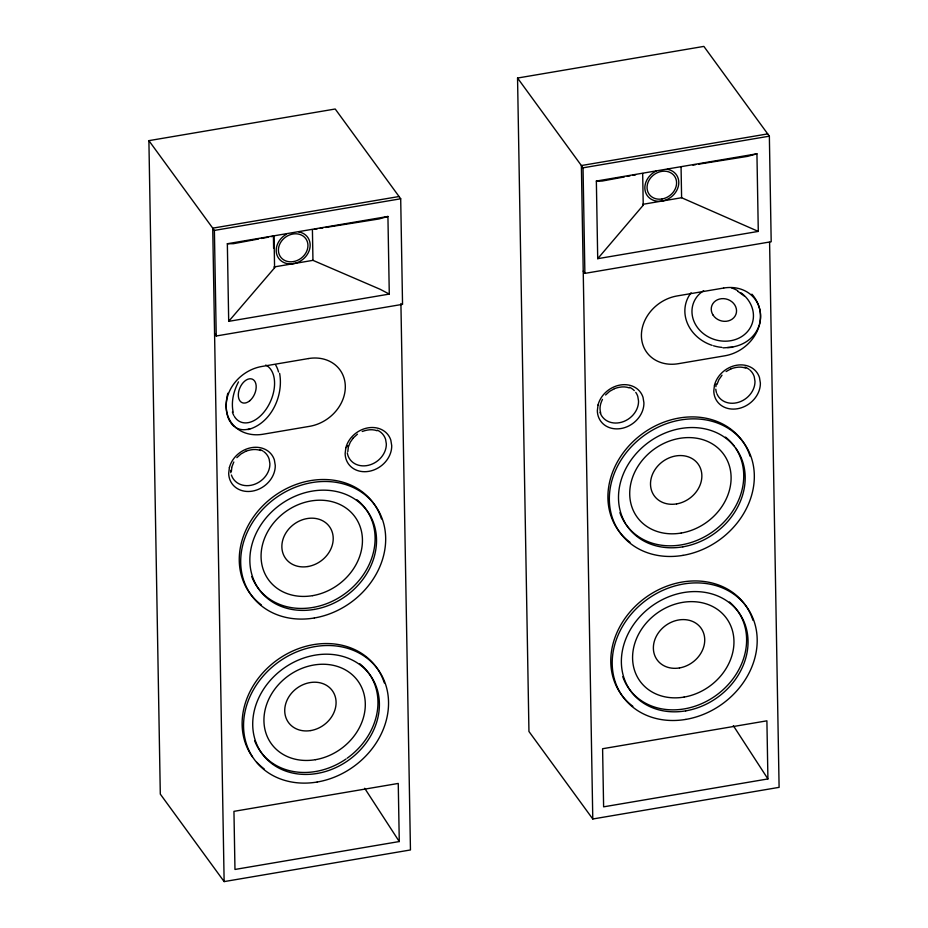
<?xml version="1.0" encoding="UTF-8"?>
<svg xmlns="http://www.w3.org/2000/svg" width="928" height="928" viewBox="0 0 928 928"><rect width="100%" height="100%" fill="white"/><g stroke="black" fill="none" stroke-linecap="round" stroke-linejoin="round"><path stroke-width="1.39" d="M231.362 471.459L231.838 467.503M347.571 446.635L347.675 445.73M347.803 451.692L348.278 447.725M715.894 386.663L716.219 384.03M231.907 466.819L233.821 461.993M348.348 447.041L350.262 442.215L353.371 437.819M602.469 399.388C600.138 404.121 599.314 408.169 600.706 413.18M716.996 384.436L718.91 379.61L722.019 375.214M238.496 381.872C233.647 391.094 230.944 401.824 233.172 412.194M597.713 258.68L596.356 181.064L756.935 153.793L758.292 231.408L597.713 258.68L643.232 205.216L642.675 173.501M605.566 394.992L609.65 391.338L614.51 388.623M228.694 321.355L227.348 243.739L387.927 216.468L389.284 294.083L228.694 321.355L274.584 267.821L274.027 236.106L271.22 236.628M236.86 457.666L241.002 453.943L245.862 451.228M353.313 437.888L357.454 434.176M726.102 371.56L730.951 368.845M247.904 429.618C271.092 423.574 283.748 395.757 279.618 373.358M245.769 451.263C250.931 449.419 255.757 448.781 260.629 450.509M362.222 431.485C367.384 429.652 372.209 429.003 377.081 430.731M614.417 388.646C619.579 386.814 624.405 386.164 629.277 387.892M730.87 368.868C736.032 367.036 740.857 366.386 745.729 368.126M387.927 216.468L379.053 218.95L325.67 227.464M756.935 153.793L747.701 156.345L698.529 164.186M258.61 238.983L233.392 243.693L227.348 243.739M261.418 238.461L268.424 237.15M624.463 176.9L602.04 181.076L596.356 181.064M627.258 176.378L630.066 175.856M632.861 175.334L635.668 174.8M400.919 303.526L410.454 849.955L224.135 881.6L160.3 794.101L148.898 140.65L335.217 109.005L400.699 198.778L402.543 304.338L216.236 335.982L214.577 333.72M769.59 242.359L779.102 787.35L592.783 818.995L528.948 731.484L517.546 78.045L703.865 46.4L769.358 136.172L771.191 241.732L584.884 273.377L583.225 271.104M399.052 196.516L212.732 228.16L224.135 881.6M767.7 133.899L581.38 165.544L592.783 818.995M148.898 140.65L214.391 230.422L400.699 198.778M517.546 78.045L583.039 167.817L769.358 136.172M389.284 294.083L380.283 289.35L312.956 260.35L273.957 266.974L274.584 267.821M758.292 231.408L681.604 197.734L642.605 204.357L643.232 205.216M399.272 841.545L234.97 869.455L233.949 811.35L398.251 783.441L399.272 841.545L364.681 788.278M767.92 778.94L603.618 806.838L602.597 748.734L766.899 720.824L767.92 778.94L733.329 725.661M692.914 165.08L695.722 164.639M314.43 229.262L317.237 228.81M320.044 228.369L322.863 227.917M723.016 347.872L732.668 347.292M737.609 291.125L744.152 295.928M681.071 167.458L681.604 197.734M583.039 167.817L584.884 273.377M312.423 230.074L312.956 260.35M273.424 236.698L273.621 248.228M214.391 230.422L216.236 335.982M759.034 325.635A38.268 33.454 18 0 1 727.529 347.513M721.891 347.385A38.268 33.454 18 0 1 713.481 345.773M712.124 345.355A38.268 33.454 18 0 1 691.105 292.749M751.912 294.164A38.268 33.454 18 0 1 759.406 324.452M635.75 392.37A20.706 17.423 -36.1 0 1 637.791 396.453L638.545 401.093A20.706 17.423 -36.1 0 1 621.795 422.159A20.706 17.423 -36.1 0 1 600.045 412.38M629.555 387.324A20.706 17.423 -36.1 0 1 634.288 390.618M667.371 169.302A17.91 15.08 -36.1 0 1 675.538 192.444A17.91 15.08 -36.1 0 1 648.22 196.806A17.91 15.08 -36.1 0 1 656.108 171.1M749.905 370.052A20.706 17.423 -36.1 0 1 754.232 376.675L754.986 381.315A20.706 17.423 -36.1 0 1 738.874 402.184A20.706 17.423 -36.1 0 1 716.88 393.692M716.486 392.602A20.706 17.423 -36.1 0 1 715.801 389.168M744.894 367.105A20.706 17.423 -36.1 0 1 749.012 369.332M741.031 292.83A31.088 27.179 18 0 1 745.694 333.488A31.088 27.179 18 0 1 700.362 330.913A31.088 27.179 18 0 1 703.61 290.708M731.484 287.877A31.088 27.179 18 0 1 737.656 290.638M629.984 542.277A76.467 64.357 -36.1 0 1 643.139 433.237A76.467 64.357 -36.1 0 1 750.114 456.298M729.431 601.982A66.816 56.237 -36.1 0 1 715.186 696.046A66.816 56.237 -36.1 0 1 622.781 676.721M735.486 447.911A66.816 56.237 -36.1 0 1 712.321 532.011A66.816 56.237 -36.1 0 1 626.075 524.598M625.321 523.508A66.816 56.237 -36.1 0 1 619.916 512.685M725.522 437.1A66.816 56.237 -36.1 0 1 733.955 445.742M632.85 706.312A76.467 64.357 -36.1 0 1 646.004 597.272A76.467 64.357 -36.1 0 1 752.979 620.333M275.709 365.11A38.268 23.838 -66.3 0 1 278.516 371.966M249.98 428.701A38.268 23.838 -66.3 0 1 235.445 427.344M234.424 426.625A38.268 23.838 -66.3 0 1 230.805 422.843M230.051 421.695A38.268 23.838 -66.3 0 1 226.722 398.634M226.942 397.3A38.268 23.838 -66.3 0 1 227.812 393.228M377.348 430.163A20.706 17.423 -36.1 0 1 385.584 439.292L386.338 443.92A20.706 17.423 -36.1 0 1 368.323 465.322A20.706 17.423 -36.1 0 1 347.304 452.957M263.923 451.716A20.706 17.423 -36.1 0 1 269.143 459.07L269.897 463.698A20.706 17.423 -36.1 0 1 253.147 484.776A20.706 17.423 -36.1 0 1 231.397 474.997M230.852 472.735A20.706 17.423 -36.1 0 1 230.643 470.368M259.805 449.488A20.706 17.423 -36.1 0 1 262.972 451.054M298.723 231.907A17.91 15.08 -36.1 0 1 307.11 254.748A17.91 15.08 -36.1 0 1 280.036 259.898A17.91 15.08 -36.1 0 1 286.427 234.25M359.739 663.74A66.816 56.237 -36.1 0 1 347.176 758.199M345.993 759.034A66.816 56.237 -36.1 0 1 254.597 740.59M265.71 365.075A31.088 19.372 -66.3 0 1 267.542 407.067A31.088 19.372 -66.3 0 1 234.332 416.382M233.775 415.396A31.088 19.372 -66.3 0 1 232.394 412.032M356.874 499.705A66.816 56.237 -36.1 0 1 344.961 593.7A66.816 56.237 -36.1 0 1 251.732 576.566M261.336 604.894A76.467 64.357 -36.1 0 1 274.491 495.842A76.467 64.357 -36.1 0 1 381.466 518.903M252.439 756.865A76.467 64.357 -36.1 0 1 285.789 654.518A76.467 64.357 -36.1 0 1 384.331 682.938M264.202 768.929A76.467 64.357 -36.1 0 1 256.859 762.306M229.39 467.573L228.694 473.338A24.569 20.683 -36.1 0 0 252.358 491.132A24.569 20.683 -36.1 0 0 275.268 465.427L274.375 459.928A24.569 20.683 -36.1 0 0 251.604 447.632A24.569 20.683 -36.1 0 0 229.39 467.573M345.831 447.795L345.135 453.56A24.569 20.683 -36.1 0 0 368.81 471.354A24.569 20.683 -36.1 0 0 391.72 445.649L390.827 440.15A24.569 20.683 -36.1 0 0 368.045 427.854A24.569 20.683 -36.1 0 0 345.831 447.795M598.038 404.956L597.342 410.721A24.569 20.683 -36.1 0 0 621.006 428.527A24.569 20.683 -36.1 0 0 643.916 402.81L643.023 397.323A24.569 20.683 -36.1 0 0 620.252 385.016A24.569 20.683 -36.1 0 0 598.038 404.956M714.479 385.19L713.783 390.943A24.569 20.683 -36.1 0 0 737.458 408.749A24.569 20.683 -36.1 0 0 760.368 383.032L759.475 377.545A24.569 20.683 -36.1 0 0 736.693 365.238A24.569 20.683 -36.1 0 0 714.479 385.19M308.444 358.556L261.87 366.467A38.268 32.213 -36.1 0 0 226.177 406.51A38.268 32.213 -36.1 0 0 263.053 434.234L309.627 426.323A38.268 32.213 -36.1 0 0 345.309 386.28A38.268 32.213 -36.1 0 0 308.444 358.556M723.666 288.04L677.092 295.951A38.268 32.213 -36.1 0 0 641.41 335.994A38.268 32.213 -36.1 0 0 678.275 363.706L724.849 355.795A38.268 32.213 -36.1 0 0 760.542 315.752A38.268 32.213 -36.1 0 0 723.666 288.04M676.605 503.904A27.086 22.794 -36.1 0 0 698.216 464.162A27.086 22.794 -36.1 0 0 653.741 471.714A27.086 22.794 -36.1 0 0 676.605 503.904M685.734 710.86A66.816 56.237 -36.1 0 0 739.036 612.805A66.816 56.237 -36.1 0 0 629.335 631.446A66.816 56.237 -36.1 0 0 685.734 710.86M679.47 667.94A27.086 22.794 -36.1 0 0 701.081 628.198A27.086 22.794 -36.1 0 0 656.606 635.75A27.086 22.794 -36.1 0 0 679.47 667.94M684.098 697.079A53.464 44.996 -36.1 0 0 726.74 618.616A53.464 44.996 -36.1 0 0 638.963 633.534A53.464 44.996 -36.1 0 0 684.098 697.079M662.07 198.975A15.579 13.108 -36.1 0 0 674.494 176.123A15.579 13.108 -36.1 0 0 648.916 180.461A15.579 13.108 -36.1 0 0 662.07 198.975M713.017 315.021A12.806 11.206 18 0 0 734.953 316.274A12.806 11.206 18 0 0 723.678 298.642A12.806 11.206 18 0 0 713.017 315.021M682.869 546.824A66.816 56.237 -36.1 0 0 736.171 448.769A66.816 56.237 -36.1 0 0 626.47 467.41A66.816 56.237 -36.1 0 0 682.869 546.824M681.233 533.043A53.464 44.996 -36.1 0 0 723.886 454.581A53.464 44.996 -36.1 0 0 636.098 469.498A53.464 44.996 -36.1 0 0 681.233 533.043M683.02 555.362A76.467 64.357 -36.1 0 0 744.012 443.155A76.467 64.357 -36.1 0 0 618.466 464.476A76.467 64.357 -36.1 0 0 683.02 555.362M685.873 719.397A76.467 64.357 -36.1 0 0 746.878 607.19A76.467 64.357 -36.1 0 0 621.331 628.511A76.467 64.357 -36.1 0 0 685.873 719.397M307.957 566.521A27.086 22.794 -36.1 0 0 329.568 526.779A27.086 22.794 -36.1 0 0 285.093 534.331A27.086 22.794 -36.1 0 0 307.957 566.521M317.086 773.465A66.816 56.237 -36.1 0 0 370.388 675.422A66.816 56.237 -36.1 0 0 260.687 694.051A66.816 56.237 -36.1 0 0 317.086 773.465M310.822 730.556A27.086 22.794 -36.1 0 0 332.433 690.815A27.086 22.794 -36.1 0 0 287.958 698.366A27.086 22.794 -36.1 0 0 310.822 730.556M315.45 759.684A53.464 44.996 -36.1 0 0 358.092 681.233A53.464 44.996 -36.1 0 0 270.315 696.139A53.464 44.996 -36.1 0 0 315.45 759.684M293.422 261.592A15.579 13.108 -36.1 0 0 305.846 238.728A15.579 13.108 -36.1 0 0 280.268 243.078A15.579 13.108 -36.1 0 0 293.422 261.592M249.76 400.745A12.806 7.981 -66.3 0 0 253.437 379.807A12.806 7.981 -66.3 0 0 238.566 392.231A12.806 7.981 -66.3 0 0 249.76 400.745M314.221 609.429A66.816 56.237 -36.1 0 0 367.523 511.386A66.816 56.237 -36.1 0 0 257.822 530.016A66.816 56.237 -36.1 0 0 314.221 609.429M312.585 595.648A53.464 44.996 -36.1 0 0 355.238 517.198A53.464 44.996 -36.1 0 0 267.45 532.104A53.464 44.996 -36.1 0 0 312.585 595.648M314.372 617.978A76.467 64.357 -36.1 0 0 375.364 505.772A76.467 64.357 -36.1 0 0 249.818 527.092A76.467 64.357 -36.1 0 0 314.372 617.978M317.225 782.014A76.467 64.357 -36.1 0 0 378.23 669.807A76.467 64.357 -36.1 0 0 252.683 691.128A76.467 64.357 -36.1 0 0 317.225 782.014"/></g></svg>
